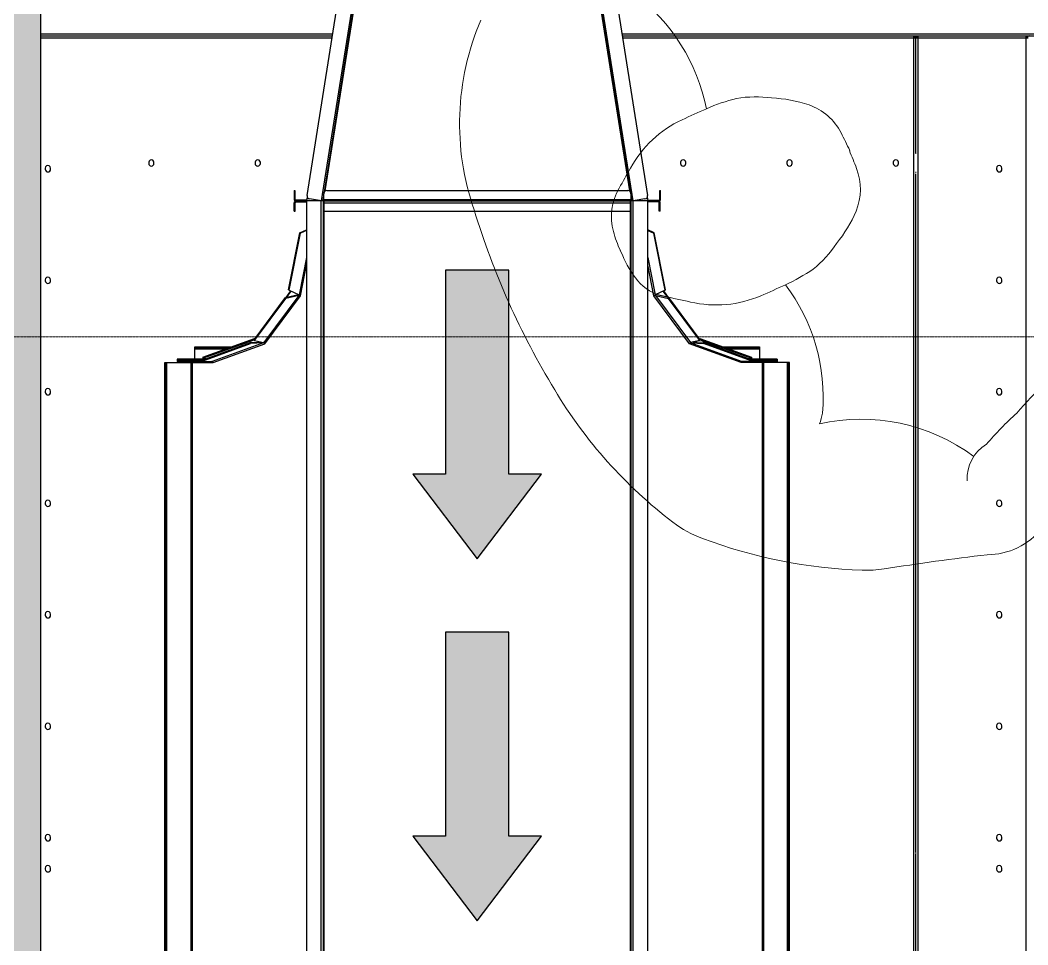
# Model space of a CAD drawing. Header units: millimetres. Extents: x 2822564 to 2991989, y -324396 to -253399.
# Drawn here: x 2848420 to 2849394, y -311670 to -310776 of the extents above; entities that cross this region are included whole.
import ezdxf

# ---------------------------------------------------------------- set-up
doc = ezdxf.new("R2010")
doc.units = ezdxf.units.MM
doc.linetypes.add('12017_XPLAN_GROUND$0$HIDDEN', pattern=[0.375, 0.25, -0.125])
doc.linetypes.add('DASHDOT', pattern=[1, 0.5, -0.25, 0, -0.25])
for name, color, linetype, lineweight in [("'new furniture'", 252, 'Continuous', 9), ('ARCHMED-Fur-S', 8, 'Continuous', 9), ('KATCHIN', 253, '12017_XPLAN_GROUND$0$HIDDEN', 5)]:
    doc.layers.add(name, color=color, linetype=linetype, lineweight=lineweight)
doc.layers.add('AX', color=1, linetype='DASHDOT')
doc.layers.add('LAF Detail', color=7, linetype='Continuous')

# ---------------------------------------------------------------- blocks, each defined once
blk = doc.blocks.new('N_1210DE-00037-200612191001')
at = {"layer": 'ARCHMED-Fur-S'}
blk.add_line((0.56, 10.848), (0.121, 10.86), dxfattribs=at)
for centre, radius, start, end in [((63.293, 51.92), 38.577, 193.30853, 204.21752), ((51.584, 42.589), 24.354, 195.46257, 204.47153), ((32.683, 31), 6.113, 334.30848, 26.12847), ((-0.659, 27.828), 5, 91.36263, 135.24487), ((0.881, -36.919), 69.765, 89.9546, 91.36263), ((-2.659, -36.827), 69.725, 85.65168, 87.04489), ((2.248, 27.712), 5, 41.60802, 85.65168), ((32.893, 32.817), 3.49, 185.20737, 247.93086), ((3.863, 23.343), 11.369, 135.24487, 152.17878), ((-2.484, 23.51), 11.329, 24.81846, 41.60802), ((37.626, 16.357), 16.588, 117.78306, 167.22669), ((2.337, 22.996), 10.232, 146.4549, 163.79385), ((261.405, -48.139), 235.955, 161.08496, 163.30533), ((-0.977, 23.082), 10.192, 13.22508, 30.56404), ((8.218, 22.557), 16.048, 168.15443, 178.16061), ((-6.873, 22.952), 16.008, 358.84023, 8.84641), ((-11.96, 6.897), 16.696, 75.65071, 117.39157), ((78.576, 19.849), 86.458, 177.86379, 179.42469), ((-77.316, 23.932), 86.458, 357.57555, 359.13621), ((12.407, 6.7), 16.262, 59.3154, 101.61706), ((2.122, 20.617), 10, 179.42469, 215.59489), ((18.42, 17.363), 4.032, 41.32631, 55.48203), ((-0.927, 20.697), 10, 321.40494, 357.57555), ((25.817, 22.517), 10, 332.26814, 343.30533), ((-5.254, 38.852), 45.103, 313.9831, 332.26814), ((-70.28, -31.208), 79.039, 34.12987, 35.59489), ((68.664, -34.846), 79.039, 141.40494, 143.16181), ((-0.716, 15.944), 5, 214.12987, 259.4252), ((2.151, 15.068), 4.121, 284.5708, 322.19382), ((0.196, 20.827), 9.967, 259.4252, 269.56952), ((1.008, 20.805), 9.967, 267.42824, 282.63278), ((-5.987, 23.849), 23.196, 221.2473, 263.4196), ((19.123, 13.593), 10, 296.99133, 313.9831), ((4.906, 41.506), 41.324, 275.22336, 296.99133), ((1.822, 69.725), 69.709, 261.3637, 275.63633)]:
    blk.add_arc(centre, radius, start, end, dxfattribs=at)
blk = doc.blocks.new('Surgery Zone')
at = {"layer": 'KATCHIN', "color": 240, "ltscale": 1.1, "true_color": 0xed1f24}
blk.add_line((1610637.8, -562746.67, 0), (1612587.8, -562746.67, 0), dxfattribs=at)
at = {"layer": 'KATCHIN', "color": 85, "ltscale": 1.1, "true_color": 0x58ba48}
blk.add_circle((1610637.8, -562746.67, 0), 2200, dxfattribs=at)
at = {"layer": "'new furniture'", "extrusion": (1.57871e-14, -3.63266e-19, -1), "xscale": -10.99999999998999, "yscale": 10.99999999998998, "zscale": -10.99999999998999, "rotation": 244.3416203095116}
blk.add_blockref('N_1210DE-00037-200612191001', (-1611443.14, -562779.73, 0), dxfattribs=at)
blk = doc.blocks.new('LAF')
at = {"ltscale": 10}
h = blk.add_hatch(color=150, dxfattribs=at)
h.dxf.hatch_style = 1
h.paths.add_polyline_path([(-273.79, 804.93), (-273.79, 866.18), (-470.79, 866.18), (-470.79, 897.68), (-552.75, 835.56), (-470.79, 773.44), (-470.79, 804.93)])
h.paths.add_polyline_path([(76.21, 804.93), (76.21, 866.18), (-120.79, 866.18), (-120.79, 897.68), (-202.75, 835.56), (-120.79, 773.44), (-120.79, 804.93)])
h.paths.add_polyline_path([(563, -606.23), (501.75, -606.23), (501.75, -803.23), (470.25, -803.23), (532.38, -885.19), (594.5, -803.23), (563, -803.23)])
h.paths.add_polyline_path([(563, -256.23), (501.75, -256.23), (501.75, -453.23), (470.25, -453.23), (532.38, -535.19), (594.5, -453.23), (563, -453.23)])
h.paths.add_polyline_path([(1174.11, 730.81), (1174.11, 792.06), (977.11, 792.06), (977.11, 823.56), (895.15, 761.44), (977.11, 699.31), (977.11, 730.81)])
h.paths.add_polyline_path([(1611.22, 730.81), (1611.22, 792.06), (1414.22, 792.06), (1414.22, 823.56), (1332.26, 761.44), (1414.22, 699.31), (1414.22, 730.81)])
at = {"layer": 'LAF Detail'}
h = blk.add_hatch(color=1, dxfattribs=at)
h.dxf.hatch_style = 1
h.paths.add_polyline_path([(1750, 1297.5), (-1750, 1297.5), (-1750, 1257.5), (1750, 1257.5)])
h.paths.add_polyline_path([(-1257.5, 1750), (-1297.5, 1750), (-1297.5, 1297.5), (-1257.5, 1297.5)])
h.paths.add_polyline_path([(1297.5, 1750), (1257.5, 1750), (1257.5, 1297.5), (1297.5, 1297.5)])
h.paths.add_polyline_path([(1297.5, -1297.5), (1257.5, -1297.5), (1257.5, -1750), (1297.5, -1750)])
h.paths.add_polyline_path([(1750, -1257.5), (-1750, -1257.5), (-1750, -1297.5), (1750, -1297.5)])
h.paths.add_polyline_path([(-1257.5, -1297.5), (-1297.5, -1297.5), (-1297.5, -1750), (-1257.5, -1750)])
h.paths.add_polyline_path([(2764.71, 1882.33), (2614.71, 1882.33), (2614.71, 1842.33), (2068.71, 1842.33), (2068.71, 1882.33), (1918.71, 1882.33), (1918.71, 567.33), (2068.71, 567.33), (2068.71, 604.83), (2182.96, 604.83), (2182.96, 609.83), (2062.96, 609.83), (2062.96, 637.33), (2182.96, 637.33), (2182.96, 607.33), (2614.71, 607.33), (2614.71, 567.33), (2764.71, 567.33)])
h.paths.add_polyline_path([(1958.71, 1802.33), (2724.71, 1802.33), (2724.71, 913.33), (2182.96, 913.33), (2182.96, 883.33), (2062.96, 883.33), (2062.96, 913.33), (1958.71, 913.33)], flags=16)
h.paths.add_polyline_path([(1958.91, 1526.82, 1), (1964.01, 1526.82, 1)], flags=0)
h.paths.add_polyline_path([(1958.91, 1314.57, 1), (1964.01, 1314.57, 1)], flags=0)
h.paths.add_polyline_path([(2150.96, 1529.42), (2151.96, 1529.42, -1), (2151.96, 1524.22), (2150.96, 1524.22, -1)], flags=0)
h.paths.add_polyline_path([(2148.91, 1526.82, -1), (2154.01, 1526.82, -1)], flags=0)
h.paths.add_polyline_path([(2150.96, 1317.17), (2151.96, 1317.17, -1), (2151.96, 1311.97), (2150.96, 1311.97, -1)], flags=0)
h.paths.add_polyline_path([(2154.01, 1314.57, -1), (2148.91, 1314.57, -1)], flags=0)
h.paths.add_polyline_path([(1999.98, 1717.61), (2001.48, 1718.93, -1), (2004.92, 1715.03), (2003.42, 1713.71, -1)], flags=0)
h.paths.add_polyline_path([(2257.9, 1477.7), (2257.9, 1478.7, -1), (2263.1, 1478.7), (2263.1, 1477.7, -1)], flags=0)
h.paths.add_polyline_path([(2257.9, 1363.7, -1), (2263.1, 1363.7), (2263.1, 1362.7, -1), (2257.9, 1362.7)], flags=0)
h.paths.add_polyline_path([(2562.37, 1106.33), (2724.71, 1249.45), (2724.71, 1249.67), (2562.11, 1106.33)], flags=0)
h.paths.add_polyline_path([(2556.83, 1105.18), (2557.03, 1105.18), (2557.18, 1105.31, 0.093249)], flags=0)
h.paths.add_polyline_path([(2308.71, 1100.33), (2551.52, 1100.33), (2555.34, 1103.7), (2555.34, 1104.33, -0.414214), (2557.34, 1106.33), (2557.34, 1105.18, 0.12943), (2555.34, 1104.33), (2555.34, 1100.36), (2552.46, 1097.83), (2544.7, 1097.83), (2544.7, 1096.58), (2326.67, 1096.58), (2307.71, 1096.58, 0.414214), (2306.46, 1095.33), (2306.46, 1036.7, 0.080761), (2306.53, 1036.3), (2306.52, 1036.3), (2330.51, 914.08), (2357.47, 914.08), (2544.09, 914.08), (2544.09, 913.83), (2544.09, 913.33), (2543.74, 913.33), (2419.62, 913.83), (2365.97, 913.83), (2357.56, 914.08), (2357.56, 913.33), (2357.47, 913.33), (2357.47, 914.08), (2327.52, 914.08), (2303.53, 1036.3), (1958.71, 1036.3), (1958.71, 1036.89), (2302.96, 1036.89), (2302.96, 1096.58), (2326.46, 1096.58), (2326.46, 1097.83), (2308.71, 1097.83)], flags=0)
h.paths.add_polyline_path([(2305.21, 1036.7, 0.09518), (2305.39, 1035.77, 0.113938), (2303.61, 1035.86), (2305.21, 1036.1)], flags=0)
h.paths.add_polyline_path([(2257.9, 1592.7), (2257.9, 1593.7, -1), (2263.1, 1593.7), (2263.1, 1592.7, -1)], flags=0)
h.paths.add_polyline_path([(2058.09, 1768.83), (2059.59, 1770.16, -1), (2063.03, 1766.26), (2061.53, 1764.93, -1)], flags=0)
h.paths.add_polyline_path([(2263.1, 1248.7), (2263.1, 1247.7, -1), (2257.9, 1247.7), (2257.9, 1248.7, -1)], flags=0)
h.paths.add_polyline_path([(2444.03, 1411.71, 0.956183), (2444.03, 1429.69, -0.066402)], flags=0)
h.paths.add_polyline_path([(2426.83, 1429.7), (2427.63, 1429.7, 0.022091), (2426.83, 1429.66, 11.266721), (2426.83, 1411.7), (2427.63, 1411.7, -0.022091), (2426.83, 1411.73, -11.266721)], flags=0)
h.paths.add_polyline_path([(2426.63, 1420.7, -1), (2326.63, 1420.7, -1)], flags=0)
h.paths.add_polyline_path([(2339.47, 1461.36, -1), (2332.47, 1461.36, -1)], flags=0)
h.paths.add_polyline_path([(2338.47, 1461.36, -1), (2333.47, 1461.36, -1)], flags=0)
h.paths.add_polyline_path([(2339.47, 1380.04, -1), (2332.47, 1380.04, -1)], flags=0)
h.paths.add_polyline_path([(2338.47, 1380.04, -1), (2333.47, 1380.04, -1)], flags=0)
h.paths.add_polyline_path([(2340.96, 1529.42), (2341.96, 1529.42, -1), (2341.96, 1524.22), (2340.96, 1524.22, -1)], flags=0)
h.paths.add_polyline_path([(2344.01, 1526.82, -1), (2338.91, 1526.82, -1)], flags=0)
h.paths.add_polyline_path([(2257.9, 1692.7), (2257.9, 1693.7, -1), (2263.1, 1693.7), (2263.1, 1692.7, -1)], flags=0)
h.paths.add_polyline_path([(2340.96, 1317.17), (2341.96, 1317.17, -1), (2341.96, 1311.97), (2340.96, 1311.97, -1)], flags=0)
h.paths.add_polyline_path([(2344.01, 1314.57, -1), (2338.91, 1314.57, -1)], flags=0)
h.paths.add_polyline_path([(1948.71, 1862.33, -1), (1962.71, 1862.33, -1)], flags=16)
h.paths.add_polyline_path([(2263.1, 1133.7), (2263.1, 1132.7, -1), (2257.9, 1132.7), (2257.9, 1133.7, -1)], flags=0)
h.paths.add_polyline_path([(2420.79, 1461.36, -1), (2413.79, 1461.36, -1)], flags=0)
h.paths.add_polyline_path([(2419.79, 1461.36, -1), (2414.79, 1461.36, -1)], flags=0)
h.paths.add_polyline_path([(2420.79, 1380.04, -1), (2413.79, 1380.04, -1)], flags=0)
h.paths.add_polyline_path([(2419.79, 1380.04, -1), (2414.79, 1380.04, -1)], flags=0)
h.paths.add_polyline_path([(2257.9, 1792.7), (2257.9, 1793.7, -1), (2263.1, 1793.7), (2263.1, 1792.7, -1)], flags=0)
h.paths.add_polyline_path([(2551.52, 1100.33, 0.016832), (2552.03, 1099.11), (2552.06, 1099.08), (2551.94, 1099.08), (2551.94, 1099.03), (2551.95, 1099.04, -0.00829)], flags=0)
h.paths.add_polyline_path([(2327.37, 1109.93), (2329.37, 1109.93, -1), (2329.37, 1104.73), (2327.37, 1104.73, -1)], flags=0)
h.paths.add_polyline_path([(2490.15, 1477.7), (2490.15, 1478.7, -1), (2495.35, 1478.7), (2495.35, 1477.7, -1)], flags=0)
h.paths.add_polyline_path([(2490.15, 1363.7, -1), (2495.35, 1363.7), (2495.35, 1362.7, -1), (2490.15, 1362.7)], flags=0)
h.paths.add_polyline_path([(2394.04, 1109.93), (2396.04, 1109.93, -1), (2396.04, 1104.73), (2394.04, 1104.73, -1)], flags=0)
h.paths.add_polyline_path([(1958.71, 873.33), (2310.71, 873.33), (2310.71, 647.33), (1958.71, 647.33)], flags=16)
h.paths.add_polyline_path([(2490.15, 1592.7), (2490.15, 1593.7, -1), (2495.35, 1593.7), (2495.35, 1592.7, -1)], flags=0)
h.paths.add_polyline_path([(2490.15, 1248.7, -1), (2495.35, 1248.7), (2495.35, 1247.7, -1), (2490.15, 1247.7)], flags=0)
h.paths.add_polyline_path([(2530.96, 1529.42), (2531.96, 1529.42, -1), (2531.96, 1524.22), (2530.96, 1524.22, -1)], flags=0)
h.paths.add_polyline_path([(2534.01, 1526.82, -1), (2528.91, 1526.82, -1)], flags=0)
h.paths.add_polyline_path([(2530.96, 1317.17), (2531.96, 1317.17, -1), (2531.96, 1311.97), (2530.96, 1311.97, -1)], flags=0)
h.paths.add_polyline_path([(2534.01, 1314.57, -1), (2528.91, 1314.57, -1)], flags=0)
h.paths.add_polyline_path([(2490.15, 1692.7), (2490.15, 1693.7, -1), (2495.35, 1693.7), (2495.35, 1692.7, -1)], flags=0)
h.paths.add_polyline_path([(2460.71, 1109.93), (2462.71, 1109.93, -1), (2462.71, 1104.73), (2460.71, 1104.73, -1)], flags=0)
h.paths.add_polyline_path([(2495.35, 1133.7), (2495.35, 1132.7, -1), (2490.15, 1132.7), (2490.15, 1133.7, -1)], flags=0)
h.paths.add_polyline_path([(2490.15, 1792.7), (2490.15, 1793.7, -1), (2495.35, 1793.7), (2495.35, 1792.7, -1)], flags=0)
h.paths.add_polyline_path([(2527.37, 1109.93), (2529.37, 1109.93, -1), (2529.37, 1104.73), (2527.37, 1104.73, -1)], flags=0)
h.paths.add_polyline_path([(2322.71, 860.33), (2350.71, 860.33), (2350.71, 873.33), (2724.71, 873.33), (2724.71, 647.33), (2350.71, 647.33), (2350.71, 660.33), (2322.71, 660.33, -0.414214), (2320.71, 662.33), (2320.71, 858.33, -0.414214)], flags=16)
h.paths.add_polyline_path([(2561.78, 1122.17), (2563.28, 1123.49, -1), (2566.72, 1119.59), (2565.22, 1118.27, -1)], flags=0)
h.paths.add_polyline_path([(2353.84, 820.33), (2353.84, 860.33), (2353.71, 820.33)], flags=0)
h.paths.add_polyline_path([(2578.89, 1095.33, -1), (2573.79, 1095.33, -1)], flags=0)
h.paths.add_polyline_path([(2619.89, 1173.4), (2621.39, 1174.72, -1), (2624.83, 1170.82), (2623.33, 1169.5, -1)], flags=0)
h.paths.add_polyline_path([(2392.27, 858.81), (2392.27, 662.33), (2392.24, 661.94), (2392, 660.73), (2391.45, 660.48), (2391.68, 660.66), (2391.88, 660.91), (2392.04, 661.21), (2392.17, 661.56), (2392.24, 661.94), (2392.27, 662.33), (2392.27, 858.33), (2392.24, 858.72), (2392, 859.92), (2391.85, 859.99)], flags=0)
h.paths.add_polyline_path([(2383.41, 818.33), (2383.24, 818.33), (2383.24, 702.33), (2383.21, 701.94), (2382.97, 700.73), (2382.09, 700.33), (2381.91, 700.33), (2382.17, 700.36), (2382.42, 700.48), (2382.65, 700.66), (2382.85, 700.91), (2383.01, 701.21), (2383.14, 701.56), (2383.21, 701.94), (2383.24, 702.33), (2383.24, 818.33), (2383.21, 818.72), (2382.97, 819.92), (2382.82, 819.99)], flags=0)
h.paths.add_polyline_path([(2623.33, 1770.16), (2624.83, 1768.83, -1), (2621.39, 1764.93), (2619.89, 1766.26, -1)], flags=0)
h.paths.add_polyline_path([(2678, 1224.62), (2679.51, 1225.95, -1), (2682.94, 1222.04), (2681.44, 1220.72, -1)], flags=0)
h.paths.add_polyline_path([(2720.96, 1529.42), (2721.96, 1529.42, -1), (2721.96, 1524.22), (2720.96, 1524.22, -1)], flags=0)
h.paths.add_polyline_path([(2724.01, 1526.82, -1), (2718.91, 1526.82, -1)], flags=0)
h.paths.add_polyline_path([(2720.96, 1317.17), (2721.96, 1317.17, -1), (2721.96, 1311.97), (2720.96, 1311.97, -1)], flags=0)
h.paths.add_polyline_path([(2724.01, 1314.57, -1), (2718.91, 1314.57, -1)], flags=0)
h.paths.add_polyline_path([(2681.44, 1718.93), (2682.94, 1717.61, -1), (2679.51, 1713.71), (2678, 1715.03, -1)], flags=0)
h.paths.add_polyline_path([(2665.39, 1096.04), (2667.26, 1092.84, 0.483498), (2670.39, 1095.33, 0.867202)], flags=0)
h.paths.add_polyline_path([(1962.71, 587.33, -1), (1948.71, 587.33, -1)], flags=16)
h.paths.add_polyline_path([(2537.32, 819.35), (2537.32, 818.35, -1), (2532.12, 818.35), (2532.12, 819.35, -1)], flags=0)
h.paths.add_polyline_path([(2537.27, 818.85, -1), (2532.17, 818.85, -1)], flags=0)
h.paths.add_polyline_path([(2720.71, 1862.33, -1), (2734.71, 1862.33, -1)], flags=16)
h.paths.add_polyline_path([(2537.32, 761.08), (2537.32, 760.08, -1), (2532.12, 760.08), (2532.12, 761.08, -1)], flags=0)
h.paths.add_polyline_path([(2537.27, 760.58, -1), (2532.17, 760.58, -1)], flags=0)
h.paths.add_polyline_path([(2537.32, 702.8), (2537.32, 701.8, -1), (2532.12, 701.8), (2532.12, 702.8, -1)], flags=0)
h.paths.add_polyline_path([(2537.27, 702.3, -1), (2532.17, 702.3, -1)], flags=0)
h.paths.add_polyline_path([(2734.71, 587.33, -1), (2720.71, 587.33, -1)], flags=16)
h.paths.add_polyline_path([(1297.5, 1257.5), (1257.5, 1257.5), (1257.5, -1257.5), (1297.5, -1257.5)])
h.paths.add_polyline_path([(-1257.5, 1257.5), (-1297.5, 1257.5), (-1297.5, -1257.5), (-1257.5, -1257.5)])
at = {"ltscale": 10}
for points in [[(-273.79, 804.93), (-273.79, 866.18), (-470.79, 866.18), (-470.79, 897.68), (-552.75, 835.56), (-470.79, 773.44), (-470.79, 804.93)], [(76.21, 804.93), (76.21, 866.18), (-120.79, 866.18), (-120.79, 897.68), (-202.75, 835.56), (-120.79, 773.44), (-120.79, 804.93)]]:
    blk.add_lwpolyline(points, close=True, dxfattribs=at)
at = {"layer": 'LAF Detail', "color": 7, "linetype": 'Continuous', "lineweight": 25}
blk.add_line((-1750, 1257.5), (1750, 1257.5), dxfattribs=at)
at = {"layer": 'LAF Detail', "color": 3, "linetype": 'Continuous', "lineweight": 25}
for p, q in [((300.62, 975.93), (300.62, 1257.5)), ((302.62, 1257.5), (302.62, 975.61)), ((304.62, 1257.5), (304.62, 975.3)), ((-501.88, 1253.17), (-502.88, 1253.17)), ((-502.88, 1248.08), (-501.88, 1248.08)), ((-471.88, 1253.17), (-472.88, 1253.17)), ((-472.88, 1248.08), (-471.88, 1248.08)), ((-364.1, 1253.17), (-365.1, 1253.17)), ((-365.1, 1248.08), (-364.1, 1248.08)), ((-256.32, 1253.17), (-257.32, 1253.17)), ((-257.32, 1248.08), (-256.32, 1248.08)), ((-148.55, 1253.17), (-149.55, 1253.17)), ((-149.55, 1248.08), (-148.55, 1248.08)), ((-40.77, 1253.17), (-41.77, 1253.17)), ((-41.77, 1248.08), (-40.77, 1248.08)), ((67.01, 1253.17), (66.01, 1253.17)), ((66.01, 1248.08), (67.01, 1248.08)), ((174.78, 1253.17), (173.78, 1253.17)), ((173.78, 1248.08), (174.78, 1248.08)), ((180.48, 1153.17), (179.48, 1153.17)), ((179.48, 1148.08), (180.48, 1148.08)), ((-948.72, 1137.56), (-12.92, 1137.56)), ((-948.72, 1136.56), (-12.92, 1136.56)), ((-948.72, 1135.56), (-12.92, 1135.56)), ((-12.92, 1137.56), (-12.92, 1090.98)), ((-9.92, 1125.56), (-11.92, 1125.56)), ((-11.92, 1125.56), (-11.92, 1091.97)), ((-10.92, 1122.4), (-11.92, 1122.4)), ((-10.92, 1101.46), (-10.92, 1125.56)), ((-9.92, 1122.24), (-10.92, 1122.24)), ((-9.92, 1099.57), (-9.92, 1125.56)), ((-12.92, 1112.56), (-948.72, 1112.56)), ((-948.72, 1111.56), (-12.92, 1111.56)), ((-12.92, 1111.16), (-948.72, 1111.16)), ((-24.92, 1111.16), (-24.92, 1111.56)), ((-11.92, 1103.21), (-10.92, 1103.21)), ((-11.59, 1101.37), (-11.88, 1091.81)), ((-10.61, 1101.5), (-11.59, 1101.37)), ((-11.59, 1101.37), (5.27, 1054.6)), ((-9.92, 1102.3), (-10.92, 1102.3)), ((-10.61, 1101.5), (6.25, 1054.73)), ((-9.92, 1108.56), (2.08, 1108.56)), ((0.08, 1108.56), (0.08, 1078.73)), ((1.08, 1108.56), (1.08, 1075.96)), ((2.08, 1108.56), (2.08, 1073.18)), ((-11.87, 1092.05), (-11.92, 1092.05)), ((-11.87, 1091.97), (-11.92, 1091.97)), ((-11.88, 1091.73), (-11.88, 1091.81)), ((5.95, 1042.29), (-11.88, 1091.73)), ((-9.35, 1097.99), (-8.83, 1100.77)), ((-7.87, 1100.77), (-8.83, 1100.77)), ((-8.83, 1100.77), (9.02, 1051.25)), ((-7.87, 1100.77), (10.07, 1051.01)), ((-12.92, 1090.98), (5.09, 1041.03)), ((5.27, 1054.6), (6.25, 1054.73)), ((5.95, 1042.37), (5.27, 1054.6)), ((6.25, 1054.73), (6.81, 1044.57)), ((8.25, 1050.87), (6.23, 1042.02)), ((9.03, 1051.25), (8.25, 1050.87)), ((8.25, 1050.87), (48.95, 1020.63)), ((9.03, 1051.25), (49.73, 1021)), ((10.07, 1051.01), (9.34, 1051.01)), ((10.07, 1051.01), (9.99, 1050.53)), ((180.48, 1050.32), (179.48, 1050.32)), ((179.48, 1045.22), (180.48, 1045.22)), ((5.09, 1041.03), (51.54, 1006.51)), ((6.32, 1042.42), (5.95, 1042.37)), ((5.95, 1042.29), (5.95, 1042.37)), ((6.31, 1042.34), (5.95, 1042.29)), ((6.23, 1041.94), (6.23, 1042.02)), ((51.88, 1008.01), (6.23, 1041.94)), ((48.95, 1020.63), (49.73, 1021)), ((51.88, 1008.09), (48.95, 1020.63)), ((49.73, 1021), (52.66, 1008.46)), ((49.88, 1020.33), (56.19, 1015.65)), ((50.03, 1019.7), (56.01, 1015.26)), ((56.97, 1017.3), (52.51, 1007.83)), ((57.28, 1017.86), (56.97, 1017.3)), ((56.97, 1017.3), (112.03, 1006.33)), ((57.28, 1017.86), (112.34, 1006.9)), ((51.54, 1006.51), (81.43, 1000.56)), ((52.66, 1008.46), (51.88, 1008.09)), ((52.66, 1008.38), (51.88, 1008.01)), ((51.88, 1008.01), (51.88, 1008.09)), ((52.51, 1007.75), (52.46, 1007.66)), ((52.51, 1007.75), (52.51, 1007.83)), ((88.62, 1000.56), (52.51, 1007.75)), ((52.66, 1008.38), (52.66, 1008.46)), ((52.68, 1008.18), (52.66, 1008.38)), ((112.03, 1006.33), (112.34, 1006.9)), ((114.54, 1000.56), (112.03, 1006.33)), ((112.34, 1006.9), (115.11, 1000.56)), ((133.28, 1012.56), (133.28, 1011.56)), ((133.28, 1012.56), (141.28, 1012.56)), ((133.28, 1011.56), (141.28, 1011.56)), ((141.28, 1011.56), (141.28, 1012.56)), ((143.28, 1010.56), (142.28, 1010.56)), ((142.28, 1010.56), (142.28, 1000.56)), ((143.28, 984.56), (143.28, 1011.16)), ((143.98, 1011.16), (143.28, 1011.16)), ((143.98, 1000.43), (143.98, 1011.16)), ((153.28, 1012.56), (144.68, 1012.56)), ((144.68, 1011.86), (144.68, 1012.56)), ((153.28, 1011.86), (144.68, 1011.86)), ((150.28, 1011.86), (150.28, 1012.56)), ((153.28, 1012.56), (153.28, 1011.86)), ((143.28, 1000.56), (-788.33, 1000.56)), ((147.19, 999.93), (143.28, 1000.55)), ((143.28, 986.07), (145.1, 997.52)), ((148.53, 1000.02), (617.2, 925.79)), ((143.28, 986.56), (-786.59, 986.56)), ((143.28, 984.56), (-786.59, 984.56)), ((141.28, 984.56), (141.28, 686.56)), ((143.43, 986.44), (143.28, 986.78)), ((143.39, 986.76), (143.28, 986.78)), ((143.28, 986.55), (143.32, 986.33)), ((143.28, 986.07), (618.68, 910.77)), ((143.28, 984.65), (147.65, 983.96)), ((144.57, 984.45), (144.57, 686.31)), ((-937.72, 983.56), (143.28, 983.56)), ((133.28, 983.56), (133.28, 687.56)), ((143.17, 983.96), (150.17, 983.96)), ((143.17, 983.56), (143.17, 983.96)), ((143.28, 983.56), (143.28, 687.56)), ((152.11, 983.25), (619.5, 909.22)), ((152.78, 982.44), (619.75, 908.48)), ((153.17, 980.96), (153.17, 689.79)), ((619.5, 761.53), (152.11, 687.5)), ((619.75, 762.28), (152.78, 688.32)), ((143.28, 684.68), (618.68, 759.98)), ((617.2, 744.96), (148.53, 670.73)), ((300.62, 302.62), (300.62, 694.82)), ((302.62, 695.14), (302.62, -298.84)), ((304.62, 695.46), (304.62, -298.11)), ((143.28, 687.56), (-937.72, 687.56)), ((-786.59, 686.56), (143.28, 686.56)), ((-786.59, 684.56), (143.28, 684.56)), ((143.17, 686.79), (143.17, 687.56)), ((150.17, 686.79), (143.17, 686.79)), ((147.65, 686.79), (143.28, 686.1)), ((143.28, 659.59), (143.28, 686.56)), ((145.1, 673.23), (143.28, 684.68)), ((143.32, 684.43), (143.28, 684.2)), ((143.28, 683.98), (143.38, 684.2)), ((143.28, 683.98), (143.39, 683.99)), ((-788.33, 670.56), (143.28, 670.56)), ((5.09, 630.09), (51.54, 664.61)), ((51.88, 663.11), (6.23, 629.18)), ((51.88, 663.03), (48.95, 650.49)), ((51.54, 664.61), (81.43, 670.56)), ((51.88, 663.11), (51.88, 663.03)), ((52.66, 662.73), (51.88, 663.11)), ((52.66, 662.65), (51.88, 663.03)), ((52.46, 663.45), (52.51, 663.37)), ((88.62, 670.56), (52.51, 663.37)), ((52.51, 663.37), (52.51, 663.29)), ((56.97, 653.82), (52.51, 663.29)), ((52.68, 662.93), (52.66, 662.73)), ((52.66, 662.73), (52.66, 662.65)), ((56.97, 653.82), (112.03, 664.78)), ((57.28, 653.26), (112.34, 664.22)), ((114.54, 670.56), (112.03, 664.78)), ((112.03, 664.78), (112.34, 664.22)), ((112.34, 664.22), (115.11, 670.56)), ((142.28, 660.56), (142.28, 670.56)), ((143.28, 670.21), (147.19, 670.83)), ((143.98, 670.32), (143.98, 659.59)), ((49.73, 650.12), (52.66, 662.65)), ((56.19, 655.47), (49.88, 650.79)), ((56.01, 655.86), (50.03, 651.42)), ((57.28, 653.26), (56.97, 653.82)), ((133.28, 658.56), (133.28, 659.56)), ((133.28, 659.56), (141.28, 659.56)), ((133.28, 658.56), (141.28, 658.56)), ((141.28, 659.56), (141.28, 658.56)), ((143.28, 660.56), (142.28, 660.56)), ((143.98, 659.59), (143.28, 659.59)), ((144.68, 658.89), (144.68, 658.19)), ((144.68, 658.89), (153.28, 658.89)), ((144.68, 658.19), (153.28, 658.19)), ((150.28, 658.19), (150.28, 658.89)), ((153.28, 658.89), (153.28, 658.19)), ((8.25, 620.24), (48.95, 650.49)), ((9.03, 619.87), (49.73, 650.12)), ((48.95, 650.49), (49.73, 650.12)), ((180.48, 638.89), (179.48, 638.89)), ((179.48, 633.79), (180.48, 633.79)), ((-12.92, 580.14), (5.09, 630.09)), ((5.95, 628.83), (-11.88, 579.39)), ((5.95, 628.74), (5.27, 616.52)), ((5.95, 628.83), (5.95, 628.74)), ((6.31, 628.78), (5.95, 628.83)), ((6.32, 628.7), (5.95, 628.74)), ((6.23, 629.18), (6.23, 629.1)), ((8.25, 620.24), (6.23, 629.1)), ((6.25, 616.39), (6.81, 626.55)), ((-11.59, 569.75), (5.27, 616.52)), ((-10.61, 569.62), (6.25, 616.39)), ((9.02, 619.87), (-8.83, 570.34)), ((10.07, 620.11), (-7.87, 570.34)), ((5.27, 616.52), (6.25, 616.39)), ((9.03, 619.87), (8.25, 620.24)), ((10.07, 620.11), (9.34, 620.11)), ((9.99, 620.58), (10.07, 620.11)), ((1.08, 595.16), (1.08, 562.56)), ((2.08, 597.93), (2.08, 562.56)), ((0.08, 592.39), (0.08, 562.56)), ((-12.92, 533.56), (-12.92, 580.14)), ((-11.92, 545.56), (-11.92, 579.15)), ((-11.87, 579.15), (-11.92, 579.15)), ((-11.87, 579.07), (-11.92, 579.07)), ((-11.88, 579.39), (-11.88, 579.31)), ((-11.59, 569.75), (-11.88, 579.31)), ((-11.92, 567.9), (-10.92, 567.9)), ((-10.61, 569.62), (-11.59, 569.75)), ((-10.92, 545.56), (-10.92, 569.66)), ((-9.92, 568.81), (-10.92, 568.81)), ((-9.92, 545.56), (-9.92, 571.55)), ((-8.83, 570.34), (-9.35, 573.12)), ((-7.87, 570.34), (-8.83, 570.34)), ((-12.92, 559.95), (-948.72, 559.95)), ((-948.72, 559.56), (-12.92, 559.56)), ((-12.92, 558.56), (-948.72, 558.56)), ((-24.92, 559.95), (-24.92, 559.56)), ((2.08, 562.56), (-9.92, 562.56)), ((-10.92, 548.72), (-11.92, 548.72)), ((-9.92, 548.87), (-10.92, 548.87)), ((-9.92, 545.56), (-11.92, 545.56)), ((180.48, 536.03), (179.48, 536.03)), ((-948.72, 535.56), (-12.92, 535.56)), ((-948.72, 534.56), (-12.92, 534.56)), ((-948.72, 533.56), (-12.92, 533.56)), ((179.48, 530.93), (180.48, 530.93)), ((180.48, 433.17), (179.48, 433.17)), ((179.48, 428.08), (180.48, 428.08)), ((-1257.5, 413.38), (302.62, 413.38)), ((302.62, 409.38), (-1257.5, 409.38)), ((-1144.09, 411.38), (-488.28, 411.38)), ((-488.06, 411.73), (-488.06, 411.02)), ((-487.38, 411.11), (-487.38, 411.64)), ((-486.69, 411.02), (-486.69, 411.73)), ((-486.47, 411.38), (169.34, 411.38)), ((170.68, 411.11), (170.68, 411.64)), ((189.28, 411.64), (189.28, 411.11)), ((189.28, 411.38), (300.62, 411.38)), ((301.62, 413.38), (301.62, 409.38)), ((301.62, 411.38), (302.62, 411.38)), ((-501.88, 333.17), (-502.88, 333.17)), ((-471.88, 333.17), (-472.88, 333.17)), ((-364.1, 333.17), (-365.1, 333.17)), ((-256.32, 333.17), (-257.32, 333.17)), ((-148.55, 333.17), (-149.55, 333.17)), ((-40.77, 333.17), (-41.77, 333.17)), ((67.01, 333.17), (66.01, 333.17)), ((174.78, 333.17), (173.78, 333.17)), ((-502.88, 328.08), (-501.88, 328.08)), ((-472.88, 328.08), (-471.88, 328.08)), ((-365.1, 328.08), (-364.1, 328.08)), ((-257.32, 328.08), (-256.32, 328.08)), ((-149.55, 328.08), (-148.55, 328.08)), ((-41.77, 328.08), (-40.77, 328.08)), ((66.01, 328.08), (67.01, 328.08)), ((173.78, 328.08), (174.78, 328.08)), ((-1257.5, 304.62), (302.62, 304.62)), ((301.55, 303.88), (300.62, 303.88)), ((300.93, 303.88), (301.1, 303.57)), ((301.28, 303.77), (301.63, 303.42)), ((301.55, 304.34), (301.55, 303.88)), ((301.58, 303.87), (301.83, 303.62)), ((302.62, 303.88), (301.62, 303.88)), ((301.63, 303.42), (301.63, 303.35)), ((301.83, 303.62), (302.62, 303.62)), ((302.22, 303.85), (302.63, 303.62))]:
    blk.add_line(p, q, dxfattribs=at)
at = {"layer": 'LAF Detail', "color": 3, "linetype": 'Continuous', "lineweight": 25, "flags": 128}
for points in [[(301.62, 303.88), (301.55, 304.38), (301.44, 304.62)], [(302.62, 303.88), (302.47, 304.38), (302.26, 304.62)]]:
    blk.add_lwpolyline(points, dxfattribs=at)
at = {"layer": 'LAF Detail', "color": 3, "linetype": 'Continuous', "lineweight": 25}
for centre, radius, start, end in [((-502.88, 1250.62), 2.55, 90, 270), ((-501.88, 1250.62), 2.55, 270, 90), ((-472.88, 1250.62), 2.55, 90, 270), ((-471.88, 1250.62), 2.55, 270, 90), ((-365.1, 1250.62), 2.55, 90, 270), ((-364.1, 1250.62), 2.55, 270, 90), ((-257.32, 1250.62), 2.55, 90, 270), ((-256.32, 1250.62), 2.55, 270, 90), ((-149.55, 1250.62), 2.55, 90, 270), ((-148.55, 1250.62), 2.55, 270, 90), ((-41.77, 1250.62), 2.55, 90, 270), ((-40.77, 1250.62), 2.55, 270, 90), ((66.01, 1250.62), 2.55, 90, 270), ((67.01, 1250.62), 2.55, 270, 90), ((173.78, 1250.62), 2.55, 90, 270), ((174.78, 1250.62), 2.55, 270, 90), ((179.48, 1150.62), 2.55, 90, 270), ((180.48, 1150.62), 2.55, 270, 90), ((-12.92, 1112.56), 1, 270, 0), ((-12.83, 1112.08), 0.918, 264.43831, 353.06459), ((-12.98, 1092.05), 1.07, 273.48926, 355.90261), ((-12.83, 1091.96), 0.986, 264.97907, 346.09955), ((179.48, 1047.77), 2.55, 90, 270), ((180.48, 1047.77), 2.55, 270, 90), ((4.65, 1042.25), 1.3, 289.93738, 1.80585), ((4.77, 1042.6), 1.61, 281.59408, 335.47463), ((50.24, 1007.6), 1.7, 320.01463, 13.95366), ((49.34, 1009.24), 3.51, 308.83638, 334.77711), ((141.28, 1010.56), 2, 0, 90), ((141.28, 1010.56), 1, 0, 90), ((144.68, 1011.16), 1.4, 90, 180), ((144.68, 1011.16), 0.7, 90, 180), ((148.06, 997.06), 3, 81, 171), ((150.17, 980.96), 3, 0, 90), ((150.17, 689.79), 3, 270, 0), ((148.06, 673.7), 3, 189, 279), ((49.34, 661.87), 3.51, 25.22289, 51.16362), ((50.24, 663.52), 1.7, 346.04634, 39.98537), ((141.28, 660.56), 1, 270, 0), ((141.28, 660.56), 2, 270, 0), ((144.68, 659.59), 1.4, 180, 270), ((144.68, 659.59), 0.7, 180, 270), ((179.48, 636.34), 2.55, 90, 270), ((180.48, 636.34), 2.55, 270, 90), ((4.77, 628.51), 1.61, 24.52537, 78.40592), ((4.65, 628.87), 1.3, 358.19415, 70.06262), ((-12.83, 579.15), 0.986, 13.90045, 95.02093), ((-12.98, 579.07), 1.07, 4.09739, 86.51074), ((-12.83, 559.04), 0.918, 6.93541, 95.56169), ((-12.92, 558.56), 1, 0, 90), ((179.48, 533.48), 2.55, 90, 270), ((180.48, 533.48), 2.55, 270, 90), ((179.48, 430.62), 2.55, 90, 270), ((180.48, 430.62), 2.55, 270, 90), ((-502.88, 330.62), 2.55, 90, 270), ((-501.88, 330.62), 2.55, 270, 90), ((-472.88, 330.62), 2.55, 90, 270), ((-471.88, 330.62), 2.55, 270, 90), ((-365.1, 330.62), 2.55, 90, 270), ((-364.1, 330.62), 2.55, 270, 90), ((-257.32, 330.62), 2.55, 90, 270), ((-256.32, 330.62), 2.55, 270, 90), ((-149.55, 330.62), 2.55, 90, 270), ((-148.55, 330.62), 2.55, 270, 90), ((-41.77, 330.62), 2.55, 90, 270), ((-40.77, 330.62), 2.55, 270, 90), ((66.01, 330.62), 2.55, 90, 270), ((67.01, 330.62), 2.55, 270, 90), ((173.78, 330.62), 2.55, 90, 270), ((174.78, 330.62), 2.55, 270, 90), ((300.62, 301.62), 2, 0, 90), ((302.16, 304.86), 1.15, 191.54278, 238.28134)]:
    blk.add_arc(centre, radius, start, end, dxfattribs=at)

msp = doc.modelspace()

# ---------------------------------------------------------------- block references
at = {"layer": 'AX', "rotation": 180}
msp.add_blockref('Surgery Zone', (4460335.08, -873829.25, 0), dxfattribs=at)

# ---------------------------------------------------------------- next in the draw order: block references
at = {"color": 1, "rotation": 89.99999999999999}
msp.add_blockref('LAF', (2849697.28, -311094.37), dxfattribs=at)

doc.saveas('drawing.dxf')
